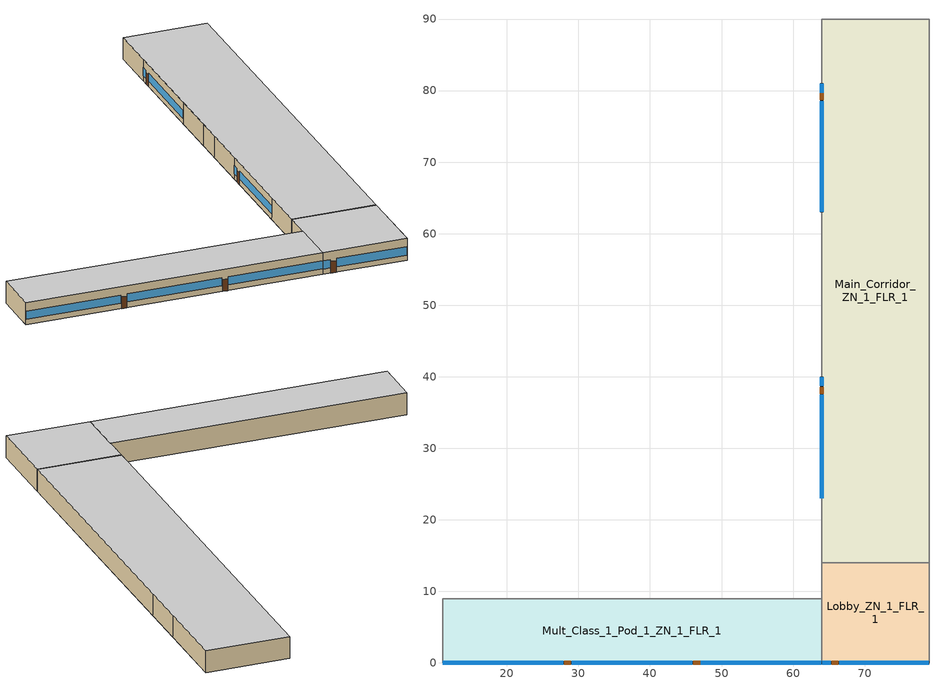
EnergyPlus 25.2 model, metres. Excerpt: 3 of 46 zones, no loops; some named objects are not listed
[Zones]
Mult_Class_1_Pod_1_ZN_1_FLR_1
 floor ground (Mult_Class_1_Pod_1_ZN_1_FLR_1_Floor_Ffactor): 11,9 64,9 64,0 11,0 z0
 wall outside (nonres_ext_wall_grd): 11,0 64,0 z0:4
 wall to Lobby_ZN_1_FLR_1 (int_wall): 64,0 64,9 z0:4
 wall to Corridor_Pod_1_ZN_1_FLR_1 (int_wall): 64,9 11,9 z0:4
 wall to Corner_Class_1_Pod_1_ZN_1_FLR_1 (int_wall): 11,9 11,0 z0:4
 window (NonresWindow_U_0.369_SHGC_0.357): 11.05,0 27.87,0 / 29.09,0 45.91,0 / 47.13,0 63.95,0 z1.03:2.5
 door (Swinging Door_con): 28.05,0 28.96,0 / 46.08,0 46.99,0 z0:2.13
 ceiling to Mult_Class_1_Pod_1_ZN_1_FLR_2 (int_slab_ceiling): 11,0 64,0 64,9 11,9 z4
Main_Corridor_ZN_1_FLR_1
 floor ground (Main_Corridor_ZN_1_FLR_1_Floor_Ffactor): 64,90 79,90 79,14 64,14 z0
 wall outside (nonres_ext_wall_grd): 64,81 64,63 / 64,40 64,23 z0:4
 wall to Lobby_ZN_1_FLR_1 (int_wall): 64,14 79,14 z0:4
 wall to Gym_ZN_1_FLR_1 (int_wall): 79,14 79,66 z0:4
 wall to Mech_ZN_1_FLR_1 (int_wall): 79,66 79,75 z0:4
 wall to Auditorium_ZN_1_FLR_1 (int_wall): 79,75 79,90 z0:4
 wall to Bathrooms_ZN_1_FLR_1 (int_wall): 79,90 64,90 z0:4
 wall to Mult_Class_1_Pod_3_ZN_1_FLR_1 (int_wall): 64,90 64,81 z0:4
 wall to Mult_Class_2_Pod_2_ZN_1_FLR_1 (int_wall): 64,63 64,54 z0:4
 wall to Corridor_Pod_2_ZN_1_FLR_1 (int_wall): 64,54 64,49 z0:4
 wall to Mult_Class_1_Pod_2_ZN_1_FLR_1 (int_wall): 64,49 64,40 z0:4
 wall to Mult_Class_2_Pod_1_ZN_1_FLR_1 (int_wall): 64,23 64,14 z0:4
 window (NonresWindow_U_0.369_SHGC_0.357): 64,80.95 64,79.73 / 64,78.51 64,63.05 z1:2.51; 64,39.95 64,38.73 / 64,37.51 64,23.05 z0.99:2.51
 door (Swinging Door_con): 64,79.62 64,78.7 / 64,38.55 64,37.63 z0:2.13
 ceiling to Main_Corridor_ZN_1_FLR_2 (int_slab_ceiling): 64,14 79,14 79,90 64,90 z4
Lobby_ZN_1_FLR_1
 floor ground (Lobby_ZN_1_FLR_1_Floor_Ffactor): 64,14 79,14 79,0 64,0 z0
 wall outside (nonres_ext_wall_grd): 64,0 79,0 z0:4
 wall to Offices_ZN_1_FLR_1 (int_wall): 79,0 79,14 z0:4
 wall to Corridor_Pod_1_ZN_1_FLR_1 (int_wall): 64,14 64,9 z0:4
 window (NonresWindow_U_0.369_SHGC_0.357): 64.05,0 65.27,0 / 66.49,0 78.95,0 z0.97:2.51
 door (Swinging Door_con): 65.43,0 66.35,0 z0:2.13
 ceiling to Lobby_ZN_1_FLR_2 (int_slab_ceiling): 64,0 79,0 79,14 64,14 z4
[Building]
SchoolSecondary: North Axis {deg}=0; Terrain=City; Loads Convergence Tolerance Value {W}=0.04; Temperature Convergence Tolerance Value {deltaC}=0.2; Solar Distribution=FullInteriorAndExterior; Maximum Number of Warmup Days=50; Minimum Number of Warmup Days=6
[Site:Location]
Site:Location=Albuquerque.Intl.Sunport_NM_USA WMO=723650; Latitude {N+ S-}=35.04; Longitude {W- E+}=-106.62; Time Zone Relative to GMT {GMT+/-}=-7; Elevation {m}=1620
[SizingPeriod:DesignDay] Day of Month=21; Dry-Bulb Temperature Range Modifier Type=DefaultMultipliers; Humidity Condition Type=Wetbulb; Barometric Pressure {Pa}=83318; Rain {Yes/No}=No; Snow on ground {Yes/No}=No; Daylight Savings Time Indicator=No
Name | Month | Day Type | Maximum Dry-Bulb Temperature {C} | Daily Dry-Bulb Temperature Range {C} | Wetbulb at Maximum Dry-Bulb {C} | Wind Speed {m/s} design conditions vs. traditional 6.71 m/s (15 mph) | Wind Direction {Degrees; N=0, S=180} | Solar Model Indicator | Clearness {0.0 to 1.1} | Wind Speed {m/s} design conditions vs. traditional 3.35 m/s (7mph) | ASHRAE Clear Sky Optical Depth for Beam Irradiance (taub) | ASHRAE Clear Sky Optical Depth for Diffuse Irradiance (taud)
Albuquerque.Intl.Sunport_NM_USA Ann Htg 99.6% Condns DB | 12 | WinterDesignDay | -7.9 | 0 | -7.9 | 3.2 | 0 | ASHRAEClearSky | 0
Albuquerque.Intl.Sunport_NM_USA Ann Clg .4% Condns DB=>MWB | 7 | SummerDesignDay | 35.1 | 13.5 | 15.7 |  | 220 | ASHRAETau |  | 4.4 | 0.463 | 1.887
[Site:WaterMainsTemperature]
Calculation Method=CORRELATION; Annual average outdoor air temperature {C}=13.6333; Maximum difference in monthly average outdoor air temperatures {C}=23.5
[Site:GroundTemperature:FCfactorMethod]
January Ground Temperature {C}=13.7; February Ground Temperature {C}=7; March Ground Temperature {C}=2.1; April Ground Temperature {C}=2.6; May Ground Temperature {C}=4.3; June Ground Temperature {C}=8.8; July Ground Temperature {C}=13.9; August Ground Temperature {C}=17.8; September Ground Temperature {C}=23.2; October Ground Temperature {C}=25.6; November Ground Temperature {C}=24.1; December Ground Temperature {C}=20.5
[Material:NoMass]
Opaque Door panel_con: MediumRough, 0.475973, 0.9, 0.7, 0.7
CP02 CARPET PAD: VeryRough, 0.21648, 0.9, 0.7, 0.8
Nonres_Exterior_Wall_Insulation_grd: MediumSmooth, 1.34659, 0.9, 0.7, 0.7
[Construction]
Swinging Door_con: Opaque Door panel_con
InteriorFurnishings: Std Wood 6inch
int_wall: G01 13mm gypsum board, G01 13mm gypsum board
int_slab_ceiling: CP02 CARPET PAD, 100mm Normalweight concrete floor
nonres_ext_wall_grd: F07 25mm stucco, G01 16mm gypsum board, Nonres_Exterior_Wall_Insulation_grd, G01 16mm gypsum board
NonresWindow_U_0.369_SHGC_0.357: Nonres Window Glazing Layer
[Material]
Name | Roughness | Thickness {m} | Conductivity {W/m-K} | Density {kg/m3} | Specific Heat {J/kg-K} | Thermal Absorptance | Solar Absorptance | Visible Absorptance | Absorptance:Thermal | Absorptance:Solar | Absorptance:Visible
Std Wood 6inch | MediumSmooth | 0.15 | 0.12 | 540 | 1210 | 0.9 | 0.7 | 0.7
F07 25mm stucco | Smooth | 0.0254 | 0.72 | 1856 | 840 | 0.9 | 0.7 | 0.7
G01 13mm gypsum board | Smooth | 0.0127 | 0.16 | 800 | 1090 |  |  |  | 0.9 | 0.7 | 0.5
G01 16mm gypsum board | MediumSmooth | 0.0159 | 0.16 | 800 | 1090
100mm Normalweight concrete floor | MediumRough | 0.1016 | 2.31 | 2322 | 832
[WindowMaterial:SimpleGlazingSystem]
Nonres Window Glazing Layer: U-Factor {W/m2-K}=2.09528; Solar Heat Gain Coefficient=0.357; Visible Transmittance=0.3927
[Construction:FfactorGroundFloor] F-Factor {W/m-K}=0.90012
Name | Area {m2} | PerimeterExposed {m}
Mult_Class_1_Pod_1_ZN_1_FLR_1_Floor_Ffactor | 477 | 53
Main_Corridor_ZN_1_FLR_1_Floor_Ffactor | 1140 | 35
Lobby_ZN_1_FLR_1_Floor_Ffactor | 210 | 15
[Zone] Type=1; Multiplier=1; Ceiling Height {m}=4; Floor Area {m2}=autocalculate; Part of Total Floor Area=Yes
Name | Volume {m3}
Mult_Class_1_Pod_1_ZN_1_FLR_1 | 1908
Main_Corridor_ZN_1_FLR_1 | 4560
Lobby_ZN_1_FLR_1 | 840
[InternalMass] Construction=InteriorFurnishings
Name | Zone or ZoneList | Surface Area {m2}
Mult_Class_1_Pod_1_ZN_1_FLR_1_InternalMass_1 | Mult_Class_1_Pod_1_ZN_1_FLR_1 | 954
Main_Corridor_ZN_1_FLR_1_InternalMass_1 | Main_Corridor_ZN_1_FLR_1 | 2280
Lobby_ZN_1_FLR_1_InternalMass_1 | Lobby_ZN_1_FLR_1 | 420
[People] Number of People Schedule=BLDG_OCC_SCH; Fraction Radiant=0.3; Sensible Heat Fraction=AUTOCALCULATE; Activity Level Schedule=ACTIVITY_SCH; Enable ASHRAE 55 Comfort Warnings=No; Mean Radiant Temperature Calculation Type=EnclosureAveraged; Work Efficiency Schedule=WORK_EFF_SCH; Clothing Insulation Calculation Method=ClothingInsulationSchedule; Clothing Insulation Schedule=CLOTHING_SCH; Air Velocity Schedule=AIR_VELO_SCH; Thermal Comfort Model 1 Type=FANGER
Name | Zone or ZoneList or Space or SpaceList | Number of People Calculation Method | Floor Area per Person {m2/person} | Number of People
Mult_Class_1_Pod_1_ZN_1_FLR_1 | Mult_Class_1_Pod_1_ZN_1_FLR_1 | Area/Person | 2.654
LOBBY_ZN_1_FLR_1 | LOBBY_ZN_1_FLR_1 | People |  | 22.607
MAIN_CORRIDOR_ZN_1_FLR_1 | MAIN_CORRIDOR_ZN_1_FLR_1 | People |  | 61.361
[Lights] Design Level Calculation Method=Watts/Area; Return Air Fraction=0; Fraction Radiant=0.37; Fraction Visible=0.2; Fraction Replaceable=1; Return Air Fraction Calculated from Plenum Temperature=No
Name | Zone or ZoneList or Space or SpaceList | Schedule | Watts per Zone Floor Area {W/m2}
Mult_Class_1_Pod_1_ZN_1_FLR_1_Lights | Mult_Class_1_Pod_1_ZN_1_FLR_1 | ltg_sch_classroom | 7.42257
Main_Corridor_ZN_1_FLR_1_Lights | Main_Corridor_ZN_1_FLR_1 | ltg_sch_corridor | 4.299174
Lobby_ZN_1_FLR_1_Lights | Lobby_ZN_1_FLR_1 | ltg_sch_lobby | 7.750008
[ElectricEquipment] Schedule=BLDG_EQUIP_SCH; Design Level Calculation Method=EquipmentLevel; Fraction Latent=0; Fraction Radiant=0.5; Fraction Lost=0
Name | Zone or ZoneList or Space or SpaceList | Design Level {W}
Mult_Class_1_Pod_1_ZN_1_FLR_1_PlugMisc_Equip | Mult_Class_1_Pod_1_ZN_1_FLR_1 | 4770
Main_Corridor_ZN_1_FLR_1_PlugMisc_Equip | Main_Corridor_ZN_1_FLR_1 | 4560
Lobby_ZN_1_FLR_1_PlugMisc_Equip | Lobby_ZN_1_FLR_1 | 840
[ZoneInfiltration:DesignFlowRate] Temperature Term Coefficient=0; Velocity Squared Term Coefficient=0
Name | Zone or ZoneList | Schedule | Design Flow Rate Calculation Method | Flow per Exterior Surface Area {m3/s-m2} | Constant Term Coefficient | Velocity Term Coefficient | Design Flow Rate {m3/s}
Mult_Class_1_Pod_1_ZN_1_FLR_1_Infiltration | Mult_Class_1_Pod_1_ZN_1_FLR_1 | INFIL_SCH_PNNL | Flow/ExteriorWallArea | 0.000569572 | 0 | 0.224
Main_Corridor_ZN_1_FLR_1_Infiltration | Main_Corridor_ZN_1_FLR_1 | INFIL_SCH_PNNL | Flow/ExteriorWallArea | 0.000569572 | 0 | 0.224
Lobby_ZN_1_FLR_1_Infiltration | Lobby_ZN_1_FLR_1 | INFIL_SCH_PNNL | Flow/ExteriorWallArea | 0.000569572 | 0 | 0.224
Lobby_ZN_1_FLR_1_Door_Infiltration | Lobby_ZN_1_FLR_1 | INFIL_Door_Opening_SCH | Flow/Zone |  | 1 | 0 | 5.11449
[Exterior:Lights] Control Option=AstronomicalClock
Name | Schedule | Design Level {W}
Exterior_Lights_a | Exterior_lighting_schedule_a | 453.7
Exterior_Lights_b | Exterior_lighting_schedule_b_2016 | 2195.85
Exterior_Lights_c | Exterior_lighting_schedule_c_2016 | 2015.29
[HVACTemplate:Zone:VRF] Template VRF System Name (F2)=VRF_System_1; Rated Total Heating Capacity Sizing Ratio (F6)=1; Cooling Supply Air Flow Rate (F7)=Autosize; No Cooling Supply Air Flow Rate (F8)=Autosize; Heating Supply Air Flow Rate (F9)=Autosize; No Heating Supply Air Flow Rate (F10)=Autosize; Cooling Outdoor Air Flow Rate (F11)=Autosize; Heating Outdoor Air Flow Rate (F12)=Autosize; No Load Outdoor Air Flow Rate (F13)=Autosize; Supply Air Fan Placement (F22)=DrawThrough; Supply Fan Total Efficiency (F23)=0.7; Supply Fan Delta Pressure (F24)=300; Supply Fan Motor Efficiency (F25)=0.9; Cooling Coil Type (F26)=VariableRefrigerantFlowDX; Cooling Coil Gross Rated Total Capacity (F28)=Autosize; Cooling Coil Gross Rated Sensible Heat Ratio (F29)=Autosize; Heat Pump Heating Coil Type (F30)=VariableRefrigerantFlowDX; Heat Pump Heating Coil Gross Rated Capacity (F32)=Autosize; Zone Terminal Unit On Parasitic Electric Energy Use (F33)=30; Zone Terminal Unit Off Parasitic Electric Energy Use (F34)=20; Zone Cooling Design Supply Air Temperature Input Method (F36)=SupplyAirTemperature; Zone Cooling Design Supply Air Temperature (F37)=12.8; Zone Heating Design Supply Air Temperature Input Method (F39)=SupplyAirTemperature; Zone Heating Design Supply Air Temperature (F40)=50
Name | Template Thermostat Name (F3)
Mult_Class_1_Pod_1_ZN_1_FLR_1 | Thermostat_Mult_Class_1_Pod_1_ZN_1_FLR_1
Main_Corridor_ZN_1_FLR_1 | Thermostat_Main_Corridor_ZN_1_FLR_1
Lobby_ZN_1_FLR_1 | Thermostat_Lobby_ZN_1_FLR_1
[SCHEDULE:COMPACT]
ltg_sch_classroom: Through: 6/30, For: SummerDesignDay, Until: 24:00, 1, For: WinterDesignDay, Until: 24:00, 0, For: Weekdays, Until: 7:00, 0.12012, Until: 21:00, 0.60975, Until: 24:00, 0.12012, For: Saturday, Until: 24:00, 0.12012, For: AllOtherDays, Until: 24:00, 0.12012, Through: 9/1, For: SummerDesignDay, Until: 24:00, 1, For: WinterDesignDay, Until: 24:00, 0, For: Weekdays, Until: 8:00, 0.12012, Until: 20:00, 0.33875, Until: 24:00, 0.12012, For: Saturday, Until: 24:00, 0.12012, For: AllOtherDays, Until: 24:00, 0.12012, Through: 12/31, For: SummerDesignDay, Until: 24:00, 1, For: WinterDesignDay, Until: 24:00, 0, For: Weekdays, Until: 7:00, 0.12012, Until: 21:00, 0.60975, Until: 24:00, 0.12012, For: Saturday, Until: 24:00, 0.12012, For: AllOtherDays, Until: 24:00, 0.12012
ltg_sch_lobby: Through: 6/30, For: SummerDesignDay, Until: 24:00, 1, For: WinterDesignDay, Until: 24:00, 0, For: Weekdays, Until: 7:00, 0.13298, Until: 21:00, 0.675, Until: 24:00, 0.13298, For: Saturday, Until: 24:00, 0.13298, For: AllOtherDays, Until: 24:00, 0.13298, Through: 9/1, For: SummerDesignDay, Until: 24:00, 1, For: WinterDesignDay, Until: 24:00, 0, For: Weekdays, Until: 8:00, 0.13298, Until: 20:00, 0.375, Until: 24:00, 0.13298, For: Saturday, Until: 24:00, 0.13298, For: AllOtherDays, Until: 24:00, 0.13298, Through: 12/31, For: SummerDesignDay, Until: 24:00, 1, For: WinterDesignDay, Until: 24:00, 0, For: Weekdays, Until: 7:00, 0.13298, Until: 21:00, 0.675, Until: 24:00, 0.13298, For: Saturday, Until: 24:00, 0.13298, For: AllOtherDays, Until: 24:00, 0.13298
ltg_sch_corridor: Through: 6/30, For: SummerDesignDay, Until: 24:00, 1, For: WinterDesignDay, Until: 24:00, 0, For: Weekdays, Until: 7:00, 0.12179, Until: 21:00, 0.61822, Until: 24:00, 0.12179, For: Saturday, Until: 24:00, 0.12179, For: AllOtherDays, Until: 24:00, 0.12179, Through: 9/1, For: SummerDesignDay, Until: 24:00, 1, For: WinterDesignDay, Until: 24:00, 0, For: Weekdays, Until: 8:00, 0.12179, Until: 20:00, 0.34346, Until: 24:00, 0.12179, For: Saturday, Until: 24:00, 0.12179, For: AllOtherDays, Until: 24:00, 0.12179, Through: 12/31, For: SummerDesignDay, Until: 24:00, 1, For: WinterDesignDay, Until: 24:00, 0, For: Weekdays, Until: 7:00, 0.12179, Until: 21:00, 0.61822, Until: 24:00, 0.12179, For: Saturday, Until: 24:00, 0.12179, For: AllOtherDays, Until: 24:00, 0.12179
[Schedule:Compact]
BLDG_EQUIP_SCH: Through: 6/30, For: SummerDesignDay, Until: 08:00, 0.35, Until: 17:00, 0.95, Until: 24:00, 0.35, For: WinterDesignDay, Until: 24:00, 0.35, For: Weekdays, Until: 08:00, 0.295624, Until: 17:00, 0.90367, Until: 21:00, 0.332931, Until: 24:00, 0.295624, For: WeekEnds Holidays AllOtherDays, Until: 24:00, 0.295624, Through: 9/1, For: SummerDesignDay, Until: 24:00, 0.90367, For: WinterDesignDay, Until: 24:00, 0.25, For: Weekdays, Until: 08:00, 0.21116, Until: 17:00, 0.475616, Until: 21:00, 0.237808, Until: 24:00, 0.21116, For: WeekEnds Holidays AllOtherDays, Until: 24:00, 0.21116, Through: 12/31, For: SummerDesignDay, Until: 08:00, 0.35, Until: 17:00, 0.95, Until: 24:00, 0.35, For: WinterDesignDay, Until: 24:00, 0.35, For: Weekdays, Until: 08:00, 0.295624, Until: 17:00, 0.90367, Until: 21:00, 0.332931, Until: 24:00, 0.295624, For: WeekEnds Holidays AllOtherDays, Until: 24:00, 0.295624
BLDG_OCC_SCH: Through: 6/15, For: Weekdays, Until: 08:00, 0, Until: 16:00, 0.95, Until: 21:00, 0.15, Until: 24:00, 0, For: SummerDesignDay, Until: 08:00, 1e-09, Until: 16:00, 0.95, Until: 21:00, 0.15, Until: 24:00, 1e-09, For: WeekEnds WinterDesignDay Holidays AllOtherDays, Until: 24:00, 0, Through: 9/15, For: Weekdays, Until: 08:00, 0, Until: 16:00, 0.15, Until: 21:00, 0.15, Until: 24:00, 0, For: SummerDesignDay, Until: 24:00, 0.95, For: WeekEnds WinterDesignDay Holidays AllOtherDays, Until: 24:00, 0, Through: 12/31, For: Weekdays, Until: 08:00, 0, Until: 16:00, 0.95, Until: 21:00, 0.15, Until: 24:00, 0, For: SummerDesignDay, Until: 08:00, 1e-09, Until: 16:00, 0.95, Until: 21:00, 0.15, Until: 24:00, 1e-09, For: WeekEnds WinterDesignDay Holidays AllOtherDays, Until: 24:00, 0
INFIL_SCH_PNNL: Through: 12/31, For: Weekdays, Until: 07:00, 1, Until: 21:00, 0.25, Until: 24:00, 1, For: WeekEnds SummerDesignDay WinterDesignDay Holidays AllOtherDays, Until: 24:00, 1
INFIL_Door_Opening_SCH: Through: 12/31, For: Weekdays, Until: 07:00, 0, Until: 08:00, 1, Until: 15:00, 0.131, Until: 17:00, 1, Until: 19:00, 0.131, Until: 24:00, 0, For: Saturday Sunday Holidays AllOtherDays, Until: 24:00, 0
WORK_EFF_SCH: Through: 12/31, For: AllDays, Until: 24:00, 0
AIR_VELO_SCH: Through: 12/31, For: AllDays, Until: 24:00, 0.2
CLOTHING_SCH: Through: 04/30, For: AllDays, Until: 24:00, 1.1, Through: 09/30, For: AllDays, Until: 24:00, 0.6, Through: 12/31, For: AllDays, Until: 24:00, 1.1
ACTIVITY_SCH: Through: 12/31, For: AllDays, Until: 24:00, 120
Exterior_lighting_schedule_a: Through:12/31, For:AllDays, Until: 06:00, 0, Until: 24:00, 1
Exterior_lighting_schedule_b_2016: Through:12/31, For:AllDays, Until: 06:00, 0.5, Until: 24:00, 1
Exterior_lighting_schedule_c_2016: Through:12/31, For:AllDays, Until: 06:00, 0.5, Until: 21:00, 1, Until: 24:00, 0.5
